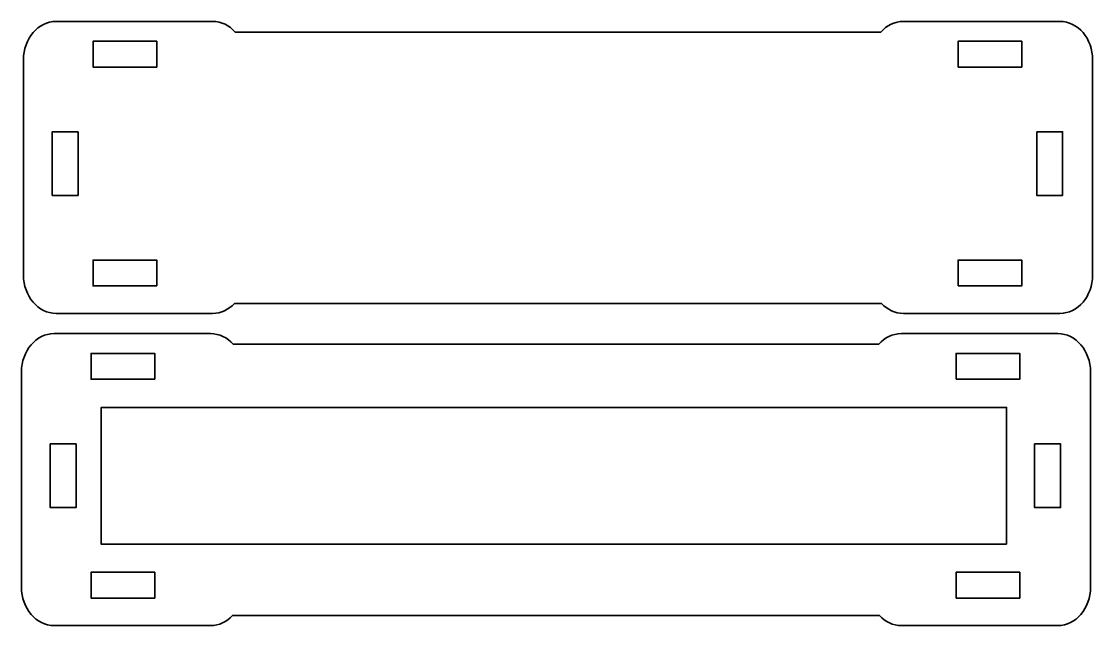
# Model space of a CAD drawing. Header units: inches. Extents: x 21 to 211, y -123 to -16.
import ezdxf

# ---------------------------------------------------------------- set-up
doc = ezdxf.new("R2010")
doc.units = ezdxf.units.IN
doc.header["$MEASUREMENT"] = 0
doc.layers.add('Plastic_Backing', color=7, linetype='Continuous')
doc.layers.add('Plastic_Backing_2', color=7, linetype='Continuous')

msp = doc.modelspace()

# ---------------------------------------------------------------- linework, layer by layer
at = {"layer": 'Plastic_Backing', "color": 179, "lineweight": 35, "true_color": 0x231f20}
for points in [[(44.8, -23.81), (33.51, -23.81), (33.51, -19.23), (44.8, -19.23), (44.8, -23.81)], [(186.8, -23.81), (198.08, -23.81), (198.08, -19.23), (186.8, -19.23), (186.8, -23.81)], [(30.87, -35.28), (30.87, -46.57), (26.28, -46.57), (26.28, -35.28), (30.87, -35.28)], [(200.73, -35.28), (200.73, -46.57), (205.32, -46.57), (205.32, -35.28), (200.73, -35.28)], [(44.8, -62.62), (33.51, -62.62), (33.51, -58.03), (44.8, -58.03), (44.8, -62.62)], [(186.8, -62.62), (198.08, -62.62), (198.08, -58.03), (186.8, -58.03), (186.8, -62.62)]]:
    msp.add_lwpolyline(points, dxfattribs=at)
msp.add_open_spline([(204.82, -15.72), (204.82, -15.72), (177.11, -15.72), (177.11, -15.72), (175.55, -15.72), (174.14, -16.45), (173.1, -17.62), (173.1, -17.62), (58.71, -17.62), (58.71, -17.62), (57.67, -16.45), (56.26, -15.72), (54.7, -15.72), (54.7, -15.72), (26.99, -15.72), (26.99, -15.72), (23.78, -15.72), (21.18, -18.77), (21.18, -22.52), (21.18, -22.52), (21.18, -60.68), (21.18, -60.68), (21.18, -64.43), (23.78, -67.48), (26.99, -67.48), (26.99, -67.48), (54.7, -67.48), (54.7, -67.48), (56.2, -67.48), (57.56, -66.81), (58.58, -65.72), (58.58, -65.72), (173.22, -65.72), (173.22, -65.72), (174.25, -66.81), (175.61, -67.48), (177.11, -67.48), (177.11, -67.48), (204.82, -67.48), (204.82, -67.48), (208.03, -67.48), (210.63, -64.43), (210.63, -60.68), (210.63, -60.68), (210.63, -22.52), (210.63, -22.52), (210.63, -18.77), (208.03, -15.72), (204.82, -15.72)], degree=3, knots=[0, 0, 0, 0, 1, 1, 1, 2, 2, 2, 3, 3, 3, 4, 4, 4, 5, 5, 5, 6, 6, 6, 7, 7, 7, 8, 8, 8, 9, 9, 9, 10, 10, 10, 11, 11, 11, 12, 12, 12, 13, 13, 13, 14, 14, 14, 15, 15, 15, 16, 16, 16, 16], dxfattribs=at)
at = {"layer": 'Plastic_Backing_2', "color": 179, "lineweight": 35, "true_color": 0x231f20}
for points in [[(44.44, -79.15), (33.15, -79.15), (33.15, -74.56), (44.44, -74.56), (44.44, -79.15)], [(186.43, -79.15), (197.72, -79.15), (197.72, -74.56), (186.43, -74.56), (186.43, -79.15)], [(195.4, -108.39), (34.95, -108.39), (34.95, -84.15), (195.4, -84.15), (195.4, -108.39)], [(30.5, -90.61), (30.5, -101.9), (25.92, -101.9), (25.92, -90.61), (30.5, -90.61)], [(200.36, -90.61), (200.36, -101.9), (204.95, -101.9), (204.95, -90.61), (200.36, -90.61)], [(44.44, -117.95), (33.15, -117.95), (33.15, -113.37), (44.44, -113.37), (44.44, -117.95)], [(186.43, -117.95), (197.72, -117.95), (197.72, -113.37), (186.43, -113.37), (186.43, -117.95)]]:
    msp.add_lwpolyline(points, dxfattribs=at)
msp.add_open_spline([(204.46, -71.06), (204.46, -71.06), (176.74, -71.06), (176.74, -71.06), (175.19, -71.06), (173.77, -71.78), (172.73, -72.95), (172.73, -72.95), (58.35, -72.95), (58.35, -72.95), (57.3, -71.78), (55.89, -71.06), (54.33, -71.06), (54.33, -71.06), (26.62, -71.06), (26.62, -71.06), (23.42, -71.06), (20.82, -74.1), (20.82, -77.86), (20.82, -77.86), (20.82, -116.01), (20.82, -116.01), (20.82, -119.77), (23.42, -122.81), (26.62, -122.81), (26.62, -122.81), (54.33, -122.81), (54.33, -122.81), (55.83, -122.81), (57.19, -122.14), (58.22, -121.05), (58.22, -121.05), (172.86, -121.05), (172.86, -121.05), (173.89, -122.14), (175.25, -122.81), (176.74, -122.81), (176.74, -122.81), (204.46, -122.81), (204.46, -122.81), (207.66, -122.81), (210.26, -119.77), (210.26, -116.01), (210.26, -116.01), (210.26, -77.86), (210.26, -77.86), (210.26, -74.1), (207.66, -71.06), (204.46, -71.06)], degree=3, knots=[0, 0, 0, 0, 1, 1, 1, 2, 2, 2, 3, 3, 3, 4, 4, 4, 5, 5, 5, 6, 6, 6, 7, 7, 7, 8, 8, 8, 9, 9, 9, 10, 10, 10, 11, 11, 11, 12, 12, 12, 13, 13, 13, 14, 14, 14, 15, 15, 15, 16, 16, 16, 16], dxfattribs=at)

doc.saveas('drawing.dxf')
